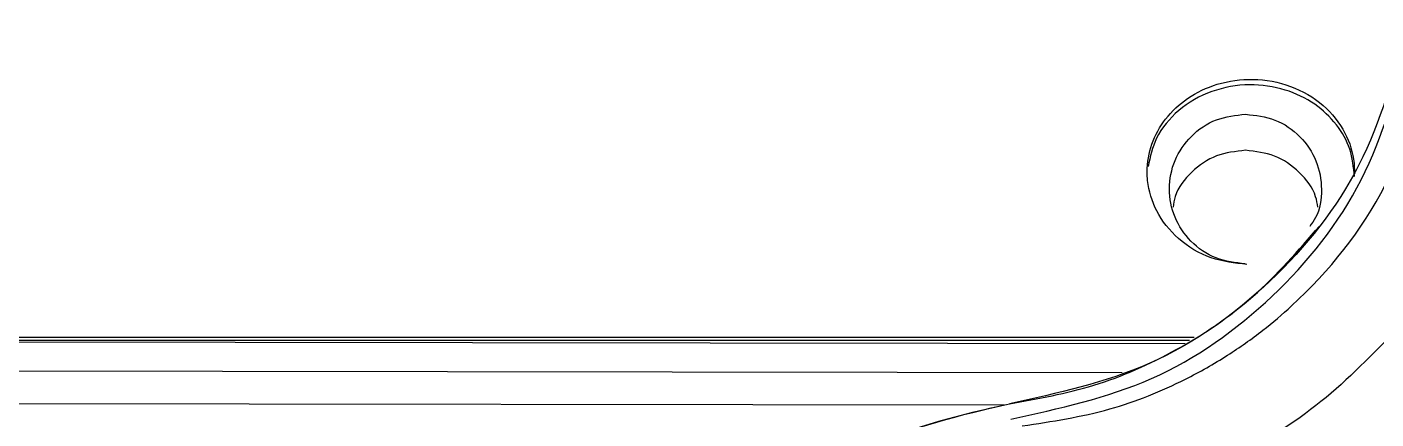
# Model space of a CAD drawing. Header units: millimetres. Extents: x 2028 to 4172, y 863 to 2379.
# Drawn here: x 2538.81 to 2568.09, y 2155 to 2163.51 of the extents above; entities that cross this region are included whole.
import ezdxf

# ---------------------------------------------------------------- set-up
doc = ezdxf.new("R2010")
doc.units = ezdxf.units.MM

msp = doc.modelspace()

# ---------------------------------------------------------------- linework, layer by layer
at = {"color": 7, "linetype": 'Continuous', "lineweight": 25}
for p, q in [((2527.215, 2156.696), (2563.952, 2156.645)), ((2528.376, 2156.777), (2564.144, 2156.778)), ((2564.045, 2156.709), (2528.376, 2156.709)), ((2562.586, 2156.004), (2527.202, 2156.053)), ((2560.025, 2155.3), (2527.202, 2155.346)), ((2560.137, 2155.335), (2560.137, 2155.335))]:
    msp.add_line(p, q, dxfattribs=at)
msp.add_open_spline([(2568.763, 2163.509), (2568.481, 2162.481), (2567.917, 2160.426), (2565.9, 2157.892), (2563.262, 2156.015), (2561.179, 2155.561), (2560.137, 2155.335)], degree=3, dxfattribs=at)
for points, knots in [([(2560.164, 2155.003), (2561.209, 2155.229), (2563.298, 2155.682), (2565.946, 2157.56), (2567.968, 2160.105), (2568.532, 2162.171), (2568.815, 2163.205)], [0, 0, 0, 0, 0.250065, 0.499446, 0.749386, 1, 1, 1, 1]), ([(2560.414, 2154.854), (2561.055, 2154.95), (2562.278, 2155.135), (2563.757, 2155.737), (2564.846, 2156.352), (2565.613, 2156.894), (2566.9, 2157.989), (2568.48, 2159.948), (2569.052, 2162.055), (2569.332, 2163.086)], [0, 0, 0, 0, 0.149059, 0.284486, 0.365253, 0.437407, 0.500452, 0.755467, 1, 1, 1, 1]), ([(2565.291, 2158.356), (2565.028, 2158.387), (2564.488, 2158.45), (2563.788, 2158.874), (2563.303, 2159.476), (2563.141, 2160.012), (2563.115, 2160.506), (2563.197, 2160.982), (2563.507, 2161.54), (2563.999, 2161.997), (2564.657, 2162.309), (2565.438, 2162.416), (2566.251, 2162.266), (2566.963, 2161.855), (2567.446, 2161.253), (2567.614, 2160.719), (2567.623, 2160.428), (2567.626, 2160.364)], [0, 0, 0, 0, 0.079115, 0.162032, 0.239306, 0.308491, 0.327556, 0.389758, 0.452225, 0.518259, 0.590018, 0.6685, 0.751719, 0.834377, 0.911434, 0.980801, 1, 1, 1, 1]), ([(2567.626, 2160.263), (2567.605, 2160.465), (2567.565, 2160.87), (2567.248, 2161.419), (2566.767, 2161.872), (2566.112, 2162.185), (2565.332, 2162.297), (2564.511, 2162.154), (2563.797, 2161.745), (2563.295, 2161.154), (2563.193, 2160.692), (2563.146, 2160.481)], [0, 0, 0, 0, 0.09445, 0.189255, 0.289699, 0.400142, 0.521765, 0.650668, 0.779903, 0.899662, 1, 1, 1, 1]), ([(2565.255, 2158.371), (2565.038, 2158.396), (2564.6, 2158.447), (2564.051, 2158.831), (2563.692, 2159.369), (2563.566, 2159.999), (2563.693, 2160.63), (2564.058, 2161.167), (2564.609, 2161.544), (2565.045, 2161.592), (2565.262, 2161.616)], [0, 0, 0, 0, 0.125788, 0.253499, 0.376323, 0.498884, 0.623652, 0.747528, 0.87471, 1, 1, 1, 1]), ([(2565.262, 2161.616), (2565.479, 2161.591), (2565.917, 2161.541), (2566.467, 2161.159), (2566.831, 2160.617), (2566.942, 2159.991), (2566.871, 2159.476), (2566.699, 2159.245), (2566.653, 2159.183)], [0, 0, 0, 0, 0.187724, 0.378458, 0.563522, 0.749196, 0.932504, 1, 1, 1, 1]), ([(2565.261, 2160.833), (2565.044, 2160.809), (2564.61, 2160.762), (2564.073, 2160.384), (2563.744, 2159.969), (2563.699, 2159.68), (2563.687, 2159.602)], [0, 0, 0, 0, 0.296558, 0.593116, 0.889674, 1, 1, 1, 1]), ([(2566.829, 2159.598), (2566.817, 2159.675), (2566.773, 2159.963), (2566.447, 2160.379), (2565.911, 2160.759), (2565.477, 2160.808), (2565.261, 2160.833)], [0, 0, 0, 0, 0.109326, 0.406217, 0.703109, 1, 1, 1, 1]), ([(2560.137, 2155.335), (2560.754, 2155.445), (2562.013, 2155.669), (2563.807, 2156.471), (2565.502, 2157.613), (2566.405, 2158.658), (2566.865, 2159.19)], [0, 0, 0, 0, 0.235613, 0.480811, 0.735604, 1, 1, 1, 1]), ([(2568.561, 2156.967), (2568.027, 2156.414), (2566.962, 2155.313), (2565.005, 2154.093), (2562.877, 2153.207), (2561.362, 2152.978), (2560.602, 2152.863)], [0, 0, 0, 0, 0.250755, 0.499989, 0.749233, 1, 1, 1, 1]), ([(2552.236, 2146.412), (2552.236, 2146.415), (2552.043, 2147.48), (2552.727, 2149.689), (2554.33, 2152.487), (2556.955, 2154.598), (2559.077, 2155.089), (2560.137, 2155.335)], [0, 0, 0, 0, 0.00073, 0.250548, 0.500365, 0.750183, 1, 1, 1, 1]), ([(2552.235, 2146.421), (2552.289, 2147.167), (2552.38, 2148.422), (2553.117, 2150.474), (2554.501, 2152.624), (2556.982, 2154.615), (2559.108, 2155.1), (2560.137, 2155.335)], [0, 0, 0, 0, 0.172166, 0.289576, 0.500537, 0.758124, 1, 1, 1, 1])]:
    msp.add_open_spline(points, degree=3, knots=knots, dxfattribs=at)

doc.saveas('drawing.dxf')
